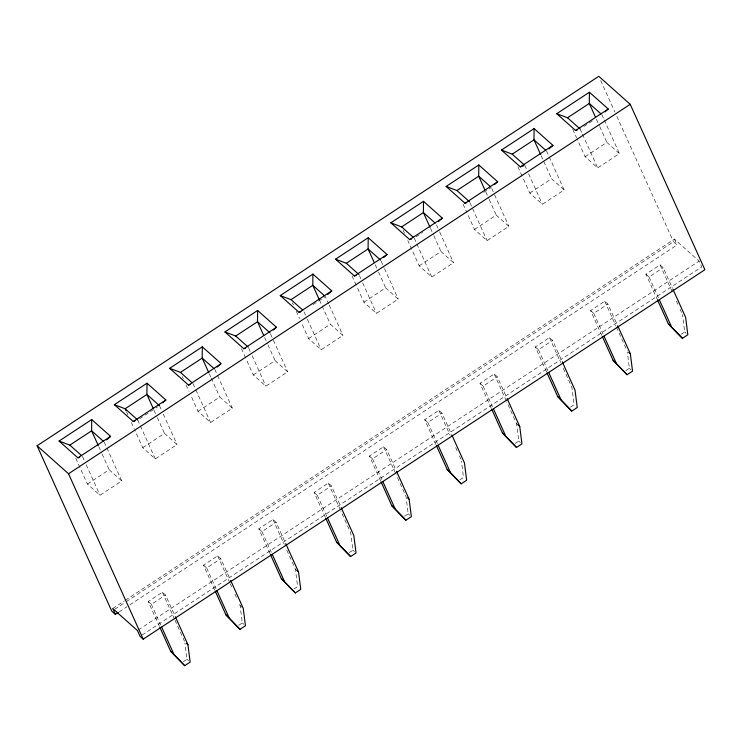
<?xml version="1.0" encoding="UTF-8"?>
<svg xmlns="http://www.w3.org/2000/svg" width="742" height="742" viewBox="0 0 742 742"><rect width="100%" height="100%" fill="white"/><g stroke="black" fill="none" stroke-linecap="round" stroke-linejoin="round"><path stroke-width="0.56" stroke-dasharray="3.71 2.78" d="M139.607 418.72L157.592 406.894M313.068 304.619L325.376 296.531L328.697 303.886M416.095 236.856L422.717 232.496M483.701 192.391L491.269 187.411M583.88 126.492L593.35 120.269M87.417 484.062L109.185 469.742L121.753 480.937L99.984 495.257L87.417 484.062L75.545 457.758M142.714 447.686L164.483 433.365L177.05 444.569L155.282 458.881L142.714 447.686L134.636 429.803M198.012 411.309L219.78 396.989L232.348 408.193L210.58 422.513L198.012 411.309L190.889 395.532M253.31 374.942L275.078 360.621L287.655 371.816L265.877 386.137L253.31 374.942L246.186 359.165M308.607 338.565L330.375 324.245L342.952 335.449L321.175 349.77L308.607 338.565L301.484 322.789M363.905 302.198L385.673 287.877L398.25 299.072L376.472 313.393L363.905 302.198L356.781 286.412M419.202 265.822L440.971 251.501L453.548 262.705L431.77 277.016L419.202 265.822L407.803 240.575M474.5 229.445L496.277 215.124L508.845 226.329L487.067 240.649L474.5 229.445L467.377 213.668M529.797 193.078L551.575 178.757L564.143 189.952L542.374 204.273L529.797 193.078L522.674 177.301M585.095 156.701L606.873 142.381L619.44 153.585L597.672 167.905L585.095 156.701L577.026 138.819M112.747 608.542L124.368 600.899M125.333 600.259L674.432 239.082L699.122 261.082L701.756 266.916L141.036 635.736M114.695 609.265L125.342 602.254M126.316 601.623L673.476 241.716L677.075 244.925L127.967 606.093M119.258 611.835L127.003 606.733M159.437 626.387L148.215 601.539L162.368 592.227L165.512 595.028L174.862 615.739M214.735 590.011L203.512 565.163L217.666 555.86L220.81 558.661L230.159 579.363M270.032 553.643L258.819 528.796L272.963 519.483L276.107 522.285L285.92 544.025M325.33 517.267L314.116 492.419L328.261 483.116L331.405 485.908L340.754 506.619M380.627 480.89L369.414 456.052L383.558 446.74L386.703 449.541L396.052 470.243M435.925 444.523L424.712 419.675L438.856 410.363L442 413.164L451.349 433.875M491.223 408.146L480.009 383.299L494.163 373.996L497.298 376.797L506.647 397.499M546.52 371.779L535.307 346.931L549.46 337.619L552.595 340.42L562.417 362.161M601.818 335.403L590.604 310.555L604.758 301.252L607.893 304.044L617.242 324.755M657.588 300.065L645.902 274.178L660.055 264.875L663.2 267.677L672.54 288.378M148.215 601.539L151.359 604.34L165.512 595.028M203.512 565.163L206.656 567.964L220.81 558.661M258.819 528.796L261.954 531.597L276.107 522.285M314.116 492.419L317.251 495.22L331.405 485.908M369.414 456.052L372.549 458.844L386.703 449.541M424.712 419.675L427.856 422.476L442 413.164M480.009 383.299L483.153 386.1L497.298 376.797M535.307 346.931L538.451 349.732L552.595 340.42M590.604 310.555L593.748 313.356L607.893 304.044M645.902 274.178L649.046 276.979L663.2 267.677M138.402 629.893L699.122 261.082M183.385 661.697L187.012 659.313L184.944 643.008M238.683 625.33L242.309 622.937L240.102 605.546L238.701 602.448M293.98 588.953L297.607 586.57L295.399 569.179L286.05 548.468M349.278 552.577L352.904 550.193L350.697 532.802L340.884 511.062M404.575 516.209L408.202 513.816L405.995 496.435L396.182 474.695M459.873 479.833L463.5 477.449L461.431 461.144M515.171 443.466L518.797 441.073L516.599 423.682L506.777 401.941M570.468 407.089L574.095 404.705L571.897 387.315L562.547 366.604M625.766 370.712L629.392 368.329L627.333 352.023M681.063 334.345L684.69 331.952L682.492 314.571M684.69 331.952L686.267 333.353M629.392 368.329L630.969 369.729M516.599 423.682L518.166 425.083M518.797 441.073L520.374 442.473M408.202 513.816L409.779 515.217M352.904 550.193L354.472 551.594M295.399 569.179L296.976 570.579M240.102 605.546L242.458 607.652M242.309 622.937L243.877 624.337M187.012 659.313L188.579 660.714M674.432 239.082L677.075 244.925M600.695 80.526L614.96 112.125M616.871 116.346L673.476 241.716M601.864 114.658L603.765 118.868M604.238 119.926L619.44 153.585M596.42 119.239L599.267 125.556M599.749 126.604L606.873 142.381M660.055 264.875L673.142 293.86M676.416 301.113L677.817 304.211M680.154 309.395L681.555 312.493M649.046 276.979L658.395 297.69M580.096 128.978L581.997 133.189M582.47 134.237L597.672 167.905M572.75 129.349L576.553 137.771M546.566 151.034L564.143 189.952M541.122 155.616L551.575 178.757M604.758 301.252L615.971 326.09M616.444 327.129L627.194 350.938M593.748 313.356L603.098 334.058M524.798 165.355L526.699 169.566M528.601 173.767L542.374 204.273M517.925 166.774L522.201 176.244M491.742 188.459L494.116 193.718M494.599 194.775L508.845 226.329M485.824 191.983L488.672 198.299M489.145 199.348L496.277 215.124M549.46 337.619L560.674 362.467M538.451 349.732L548.264 371.473M469.974 202.779L487.067 240.649M463.101 204.198L466.903 212.62M436.444 224.835L439.292 231.142M439.774 232.2L453.548 262.705M430.527 228.36L433.374 234.667M433.847 235.724L440.971 251.501M494.163 373.996L506.313 400.912M483.153 386.1L492.502 406.811M414.203 238.099L431.77 277.016M403.054 230.057L404.483 233.211M381.147 261.203L383.994 267.519M384.477 268.567L398.25 299.072M375.229 264.736L378.077 271.043M378.55 272.091L385.673 287.877M438.856 410.363L450.079 435.211M455.69 447.639L457.091 450.737M459.428 455.922L461.301 460.059M427.856 422.476L437.669 444.217M359.378 275.523L360.807 278.677M362.699 282.887L376.472 313.393M352.033 275.894L356.308 285.364M329.179 304.943L342.952 335.449M319.459 300.056L330.375 324.245M383.558 446.74L395.718 473.656M372.549 458.844L381.898 479.555M304.081 311.9L306.928 318.207M307.401 319.264L321.175 349.77M292.459 302.801L293.405 304.906M296.262 311.213L299.582 318.578M270.552 333.956L272.926 339.215M273.399 340.263L287.655 371.816M264.634 337.48L267.482 343.787M267.955 344.844L275.078 360.621M328.261 483.116L340.42 510.032M317.251 495.22L327.074 516.961M248.783 348.267L250.202 351.43M252.104 355.631L265.877 386.137M241.438 348.638L245.713 358.108M214.781 369.275L217.156 374.534M217.629 375.582L232.348 408.193M209.337 373.847L210.756 377.01M211.229 378.058L219.78 396.989M272.963 519.483L284.186 544.331M261.954 531.597L271.303 552.298M193.013 383.595L195.387 388.854M195.86 389.902L210.58 422.513M182.337 376.602L183.283 378.708M186.14 385.015L188.987 391.331M159.484 405.642L161.385 409.853M163.277 414.064L177.05 444.569M154.039 410.224L156.887 416.531M157.36 417.588L164.483 433.365M217.666 555.86L229.825 582.776M230.289 583.806L231.69 586.913M234.964 594.166L236.364 597.273M206.656 567.964L216.005 588.675M137.706 419.963L155.282 458.881M126.567 411.921L127.986 415.075M131.315 422.439L134.163 428.755M104.186 442.019L121.753 480.937M98.742 446.601L101.589 452.908M102.062 453.956L109.185 469.742M162.368 592.227L174.518 619.143M174.991 620.182L184.804 641.923M151.359 604.34L160.708 625.042M82.408 456.339L84.31 460.541M86.211 464.752L99.984 495.257"/><path stroke-width="1.11" d="M79.709 457.248L77.919 457.851L59.063 441.054L91.72 419.573L91.609 430.814L98.259 445.543M135.016 420.872L133.217 421.484L114.361 404.678L147.018 383.197L146.907 394.447L153.084 408.119M190.314 384.504L188.514 385.107L169.658 368.31L202.316 346.829L202.214 358.071L208.854 372.799M245.611 348.128L243.812 348.731L224.956 331.934L257.613 310.453L257.511 321.703L263.679 335.375M300.909 311.751L299.109 312.363L280.253 295.566L312.911 274.086L312.809 285.327L319.459 300.056M356.206 275.384L354.407 275.987L335.551 259.19L368.208 237.709L368.106 248.95L374.274 262.631M411.504 239.007L409.705 239.62L390.849 222.813L423.506 201.332L423.404 212.583L430.054 227.312M466.801 202.64L465.002 203.243L446.146 186.446L478.803 164.965L478.701 176.206L484.878 189.887M523.898 165.661L520.3 166.867L501.444 150.07L534.101 128.589L533.999 139.839L540.649 154.559M577.397 129.887L575.597 130.499L556.741 113.702L589.398 92.221L589.296 103.463L595.474 117.134M106.579 439.904L110.567 436.37L91.72 419.573M162.674 402.823L165.874 400.003L147.018 383.197M217.174 367.151L220.365 364.331M273.269 330.079L276.469 327.25L257.613 310.453M327.769 294.407L331.767 290.883L312.911 274.086M383.864 257.335L387.064 254.506L368.208 237.709M438.364 221.663L442.362 218.139L423.506 201.332M494.46 184.582L497.659 181.762L478.803 164.965M548.959 148.919L552.957 145.386L534.101 128.589M605.064 111.838L608.255 109.018L589.398 92.221M115.381 614.376L111.782 611.176L37.1 445.766L598.794 76.305L630.218 104.307L704.9 269.717L143.206 639.168L140.071 636.376L137.428 630.533L112.747 608.542L115.381 614.376L118.284 612.465M59.063 441.054L69.841 445.135L91.609 430.814L103.342 441.267M169.658 368.31L180.436 372.391L202.214 358.071L213.937 368.524M224.956 331.934L235.733 336.024L257.511 321.703L270.079 332.898M280.253 295.566L291.031 299.647L312.809 285.327L324.542 295.78M335.551 259.19L346.328 263.271L368.106 248.95L380.674 260.154M390.849 222.813L401.635 226.904L423.404 212.583L435.137 223.036M446.146 186.446L456.933 190.527L478.701 176.206L490.434 186.659M501.444 150.07L512.23 154.16L533.999 139.839L545.732 150.292M556.741 113.702L567.528 117.783L589.296 103.463L601.029 113.916M77.919 457.851L110.567 436.37M133.217 421.484L165.874 400.003M188.514 385.107L221.172 363.626L202.316 346.829M243.812 348.731L276.469 327.25M299.109 312.363L331.767 290.883M354.407 275.987L387.064 254.506M409.705 239.62L442.362 218.139M465.002 203.243L497.659 181.762M520.3 166.867L552.957 145.386M575.597 130.499L608.255 109.018M37.1 445.766L68.524 473.767L630.218 104.307M159.901 627.417L170.651 651.235L184.712 665.695L190.156 662.114L187.949 644.724L175.325 616.769M215.199 591.049L225.958 614.858L240.009 629.318L245.454 625.738L243.246 608.347L230.623 580.402M270.496 554.673L281.255 578.482L295.307 592.951L300.751 589.371L298.544 571.98L285.92 544.025M325.803 518.306L336.553 542.114L350.604 556.574L356.049 552.994L353.841 535.603L341.218 507.649M381.1 481.929L391.85 505.738L405.902 520.198L411.346 516.617L409.139 499.236L396.525 471.281M436.398 445.552L447.148 469.371L461.199 483.83L466.644 480.25L464.436 462.86L451.822 434.905M491.696 409.185L502.445 432.994L516.497 447.454L521.941 443.874L519.734 426.483L507.12 398.537M546.993 372.809L557.743 396.618L571.794 411.087L577.239 407.506L575.031 390.116L562.417 362.161M602.291 336.441L613.04 360.25L627.092 374.71L632.536 371.13L630.338 353.739L617.715 325.784M657.588 300.065L668.338 323.874L682.39 338.333L687.834 334.753L685.636 317.372L673.013 289.417M114.361 404.678L125.138 408.768L137.706 419.963M567.528 117.783L580.096 128.978M512.23 154.16L523.963 164.613M668.338 323.874L682.39 338.333M456.933 190.527L469.5 201.731M628.762 352.339L630.338 353.739M613.04 360.25L627.092 374.71M401.635 226.904L413.359 237.357M557.743 396.618L571.794 411.087M346.328 263.271L358.905 274.475M518.166 425.083L519.734 426.483M502.445 432.994L516.497 447.454M291.031 299.647L302.764 310.1M447.148 469.371L461.199 483.83M235.733 336.024L248.31 347.219M407.571 497.836L409.139 499.236M391.85 505.738L405.902 520.198M180.436 372.391L192.169 382.844M336.553 542.114L350.604 556.574M159.484 405.642L146.907 394.447L125.138 408.768L126.094 410.873M296.976 570.579L298.544 571.98M281.255 578.482L295.307 592.951M69.841 445.135L81.574 455.588M225.958 614.858L240.009 629.318M186.381 643.323L187.949 644.724M170.651 651.235L184.712 665.695M659.332 299.759L671.482 326.675M604.025 336.135L616.185 363.051M548.728 372.503L560.887 399.419M493.43 408.879L505.59 435.795M438.132 445.246L450.292 472.162M382.835 481.623L394.994 508.539M327.537 517.999L339.697 544.916M272.24 554.367L284.39 581.283M216.942 590.743L229.093 617.659M161.645 627.111L173.795 654.027M68.524 473.767L143.206 639.168"/></g></svg>
